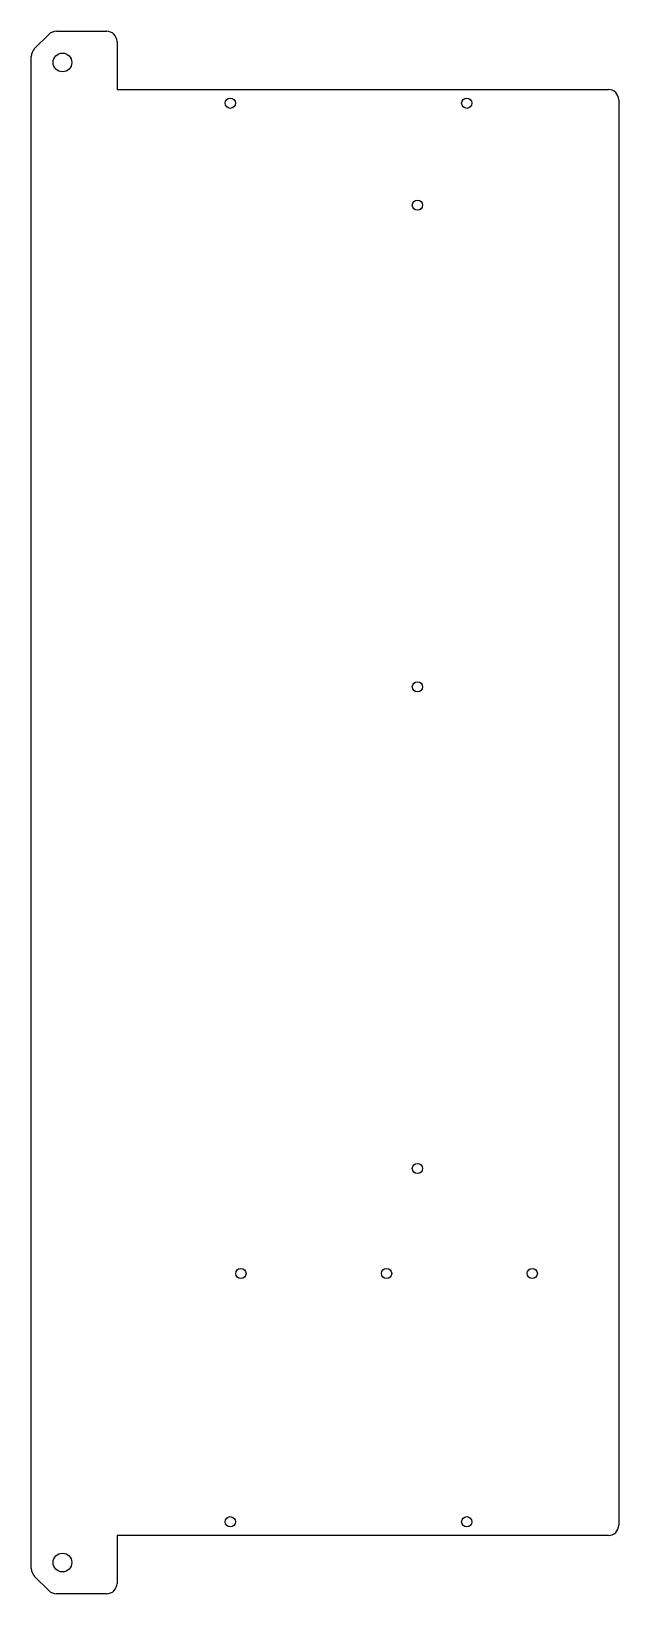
# Model space of a CAD drawing. Header units: metres. Extents: x 0 to 282, y -739 to 12.
import ezdxf

# ---------------------------------------------------------------- set-up
doc = ezdxf.new("R2010")
doc.units = ezdxf.units.M

msp = doc.modelspace()

# ---------------------------------------------------------------- linework, layer by layer
for p, q in [((1.46, 3.54), (8.53, 10.61)), ((12.07, 12.07), (36.2, 12.07)), ((0, -726.86), (0, 0)), ((41.2, 7.07), (41.2, -15.93)), ((41.2, -15.93), (277.28, -15.93)), ((282.28, -20.93), (282.28, -705.93)), ((277.28, -710.93), (41.2, -710.93)), ((41.2, -710.93), (41.2, -733.93)), ((8.53, -737.47), (1.46, -730.4)), ((36.2, -738.93), (12.07, -738.93))]:
    msp.add_line(p, q)
for centre, radius in [((15, -2.93), 4.5), ((95.64, -22.53), 2.45), ((209.23, -22.53), 2.45), ((185.54, -71.53), 2.45), ((185.54, -303.03), 2.45), ((185.54, -534.53), 2.45), ((100.74, -585.03), 2.45), ((170.74, -585.03), 2.45), ((240.74, -585.03), 2.45), ((95.64, -704.33), 2.45), ((209.23, -704.33), 2.45), ((15, -723.93), 4.5)]:
    msp.add_circle(centre, radius)
for centre, start, end in [((12.07, 7.07), 90, 135), ((36.2, 7.07), 405, 450), ((36.2, 7.07), 360, 405), ((5, 0), 135, 180), ((277.28, -20.93), 405, 450), ((277.28, -20.93), 360, 405), ((277.28, -705.93), 315, 360), ((277.28, -705.93), 270, 315), ((5, -726.86), 180, 225), ((36.2, -733.93), 315, 360), ((12.07, -733.93), 225, 270), ((36.2, -733.93), 270, 315)]:
    msp.add_arc(centre, 5, start, end)

doc.saveas('drawing.dxf')
